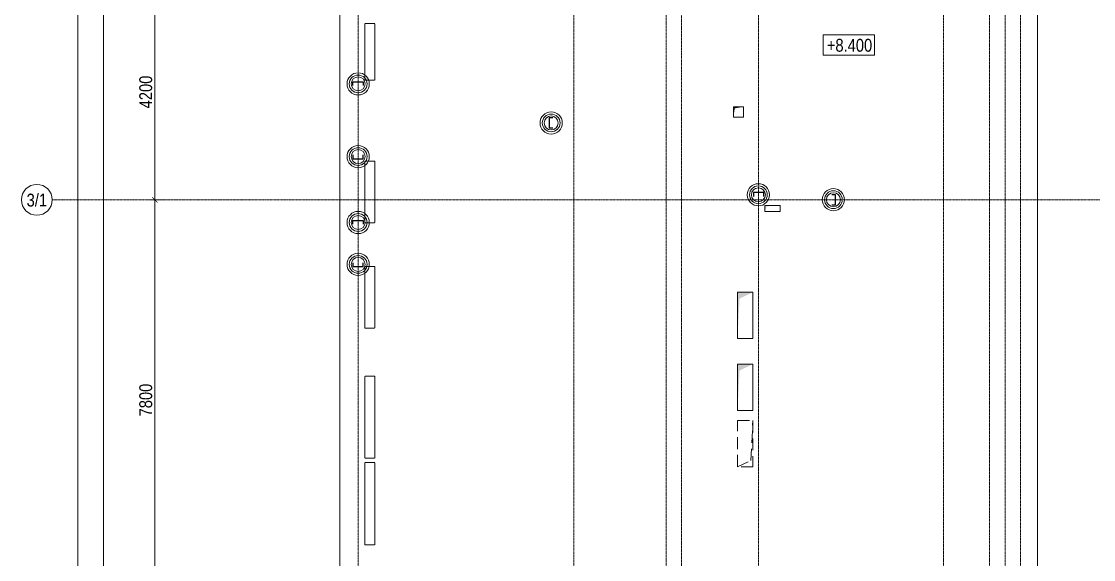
# Model space of a CAD drawing. Header units: millimetres. Extents: x -65509 to 912790, y 446 to 713294.
# Drawn here: x 110842 to 131722, y 309571 to 320051 of the extents above; entities that cross this region are included whole.
import ezdxf
from ezdxf.enums import TextEntityAlignment as Align

# ---------------------------------------------------------------- set-up
doc = ezdxf.new("R2010")
doc.units = ezdxf.units.MM
for name, pattern in [('CENTER2', [28.575, 19.05, -3.175, 3.175, -3.175]), ('DASHED', [19.05, 12.7, -6.35]), ('HIDDEN', [9.525, 6.35, -3.175]), ('HIDDEN2', [4.7625, 3.175, -1.5875])]:
    doc.linetypes.add(name, pattern=pattern)
doc.layers.get('Defpoints').update_dxf_attribs({"color": 250})
doc.layers.add('АР_Делит', color=250, linetype='Continuous', lineweight=0, plot=False)
for name, color, linetype, lineweight in [('АР_Отметка', 250, 'Continuous', 13), ('АР_Разрезы марка', 7, 'Continuous', 13), ('ВК_Шахты', 250, 'Continuous', 9), ('КМ_Фахверки', 250, 'Continuous', 25), ('ОВ_Классы', 250, 'Continuous', 0), ('ОВ_Шахты', 250, 'Continuous', 5), ('РД_Оси_100', 250, 'Continuous', 0), ('РД_Оси_размер', 250, 'Continuous', 0)]:
    doc.layers.add(name, color=color, linetype=linetype, lineweight=lineweight)
doc.layers.add('АР_Отопительные приборы', color=1, linetype='HIDDEN2', lineweight=0, true_color=0xff0000)
doc.styles.add('Arial_Narrow_08', font='ARIALN.TTF', dxfattribs={"width": 0.8})
doc.styles.add('style1', font='ARIALN.TTF')
doc.styles.add('ккк', font='isocpeur.ttf', dxfattribs={"width": 0.85, "oblique": 15})
doc.dimstyles.new('Dim100_ареал', dxfattribs={"dimscale": 100, "dimtxt": 2.5, "dimasz": 1, "dimexe": 1, "dimexo": 1, "dimgap": 0.5, "dimtad": 1, "dimzin": 12, "dimdsep": 46, "dimtxsty": 'style1', "dimblk": 'ARCHTICK', "dimcen": 1, "dimdle": 1, "dimclrd": 256, "dimclre": 256, "dimaunit": 1, "dimadec": 0, "dimazin": 3, "dimtfac": 1, "dimtmove": 1, "dimatfit": 3, "dimldrblk": 'OPEN30', "dimfxl": 4, "dimfxlon": 1, "dimtolj": 1, "dimtzin": 0, "dimlwd": 9, "dimlwe": 9, "dimarcsym": 0})

# ---------------------------------------------------------------- blocks, each defined once
blk = doc.blocks.new('A-iden')
at = {"linetype": 'Continuous', "lineweight": 5}
blk.add_circle((0, -4), 3, dxfattribs=at)
at = {"color": 0, "linetype": 'Continuous', "lineweight": 20, "style": 'ккк', "width": 0.85}
blk.add_attdef('ID', text='', height=8, dxfattribs=at).set_placement((0.31, -3.85), align=Align.MIDDLE_CENTER)
blk = doc.blocks.new('_ArchTick')
at = {"color": 0, "linetype": 'ByBlock', "const_width": 0.15}
blk.add_lwpolyline([(-0.5, -0.5), (0.5, 0.5)], dxfattribs=at)
blk = doc.blocks.new('*D245')
at = {"layer": 'Defpoints', "color": 0, "transparency": 16777216}
for p in [(-5455, 134700), (-2955, 134700), (-2955, 0)]:
    blk.add_point(p, dxfattribs=at)
at = {"layer": 'РД_Оси_размер', "color": 0, "lineweight": 5, "transparency": 16777216}
for p, q in [((-5255, 134700), (-5555, 134700)), ((-5455, -100), (-5455, 134800)), ((-5255, 0), (-5555, 0))]:
    blk.add_line(p, q, dxfattribs=at)
at = {"layer": 'РД_Оси_размер', "color": 0, "lineweight": 5, "transparency": 16777216, "xscale": 100, "yscale": 100, "zscale": 100}
for p, rotation in [((-5455, 134700), 90), ((-5455, 0), 270)]:
    blk.add_blockref('_ArchTick', p, dxfattribs=dict(at, rotation=rotation))
at = {"layer": 'РД_Оси_размер', "color": 0, "transparency": 16777216, "insert": (-5633, 67350), "char_height": 250, "attachment_point": 5, "rotation": 90, "style": 'style1'}
blk.add_mtext('\\A1;134700', dxfattribs=at)
blk = doc.blocks.new('_Open30')
at = {"color": 0, "linetype": 'ByBlock', "lineweight": -2}
for p, q in [((-1, 0.27), (0, 0)), ((0, 0), (-1, -0.27)), ((0, 0), (-1, 0))]:
    blk.add_line(p, q, dxfattribs=at)
blk = doc.blocks.new('*D206')
at = {"layer": 'Defpoints', "color": 0, "transparency": 16777216}
for p in [(-3955, 21300), (-2955, 21300), (-3220, 13500)]:
    blk.add_point(p, dxfattribs=at)
at = {"layer": 'РД_Оси_размер', "color": 0, "lineweight": 5, "transparency": 16777216}
for p, q in [((-3755, 21300), (-4055, 21300)), ((-3955, 13400), (-3955, 21400)), ((-3755, 13500), (-4055, 13500))]:
    blk.add_line(p, q, dxfattribs=at)
at = {"layer": 'РД_Оси_размер', "color": 0, "lineweight": 5, "transparency": 16777216, "xscale": 100, "yscale": 100, "zscale": 100}
for p, rotation in [((-3955, 21300), 90), ((-3955, 13500), 270)]:
    blk.add_blockref('_ArchTick', p, dxfattribs=dict(at, rotation=rotation))
at = {"layer": 'РД_Оси_размер', "color": 0, "transparency": 16777216, "insert": (-4133, 17400), "char_height": 250, "attachment_point": 5, "rotation": 90, "style": 'style1'}
blk.add_mtext('\\A1;7800', dxfattribs=at)
blk = doc.blocks.new('*D246')
at = {"layer": 'Defpoints', "color": 0, "transparency": 16777216}
for p in [(-3955, 25500), (-2955, 25500), (-2955, 21300)]:
    blk.add_point(p, dxfattribs=at)
at = {"layer": 'РД_Оси_размер', "color": 0, "lineweight": 5, "transparency": 16777216}
for p, q in [((-3755, 25500), (-4055, 25500)), ((-3955, 21200), (-3955, 25600)), ((-3755, 21300), (-4055, 21300))]:
    blk.add_line(p, q, dxfattribs=at)
at = {"layer": 'РД_Оси_размер', "color": 0, "lineweight": 5, "transparency": 16777216, "xscale": 100, "yscale": 100, "zscale": 100}
for p, rotation in [((-3955, 25500), 90), ((-3955, 21300), 270)]:
    blk.add_blockref('_ArchTick', p, dxfattribs=dict(at, rotation=rotation))
at = {"layer": 'РД_Оси_размер', "color": 0, "transparency": 16777216, "insert": (-4133, 23400), "char_height": 250, "attachment_point": 5, "rotation": 90, "style": 'style1'}
blk.add_mtext('\\A1;4200', dxfattribs=at)
blk = doc.blocks.new('*D237')
at = {"layer": 'Defpoints', "color": 0, "transparency": 16777216}
for p in [(-4955, 63900), (-2955, 63900), (-2955, 13500)]:
    blk.add_point(p, dxfattribs=at)
at = {"layer": 'РД_Оси_размер', "color": 0, "lineweight": 5, "transparency": 16777216}
for p, q in [((-4755, 63900), (-5055, 63900)), ((-4955, 13400), (-4955, 64000)), ((-4755, 13500), (-5055, 13500))]:
    blk.add_line(p, q, dxfattribs=at)
at = {"layer": 'РД_Оси_размер', "color": 0, "lineweight": 5, "transparency": 16777216, "xscale": 100, "yscale": 100, "zscale": 100}
for p, rotation in [((-4955, 63900), 90), ((-4955, 13500), 270)]:
    blk.add_blockref('_ArchTick', p, dxfattribs=dict(at, rotation=rotation))
at = {"layer": 'РД_Оси_размер', "color": 0, "transparency": 16777216, "insert": (-5133, 38700), "char_height": 250, "attachment_point": 5, "rotation": 90, "style": 'style1'}
blk.add_mtext('\\A1;50400', dxfattribs=at)
blk = doc.blocks.new('Отметка_план')
at = {"color": 7}
blk.add_lwpolyline([(0, 0), (10, 0), (10, 4), (0, 4)], close=True, dxfattribs=at)
at = {"style": 'Arial_Narrow_08', "width": 0.8}
blk.add_attdef('OTMG', text='', height=2.5, dxfattribs=at).set_placement((9.06, 0.7), align=Align.RIGHT)
blk = doc.blocks.new('otv')
at = {"linetype": 'Continuous'}
blk.add_lwpolyline([(0, -1), (0, 0), (1, 0), (1, -1)], close=True, dxfattribs=at)
blk.add_solid([(0, -1), (0, 0), (0.135, -0.137), (1, 0)], dxfattribs=at)
blk = doc.blocks.new('otv пунктир')
at = {"linetype": 'HIDDEN', "ltscale": 0.07}
blk.add_lwpolyline([(0, 0), (0, 1), (1, 1), (1, 0)], close=True, dxfattribs=at)
blk.add_lwpolyline([(0, 1), (0.135, 0.137), (1, 0)], dxfattribs=at)
blk = doc.blocks.new('Ф_пеноблок 200')
at = {"layer": 'АР_Делит', "color": 1}
for radius in [216, 173, 136]:
    blk.add_circle((103, -42), radius, dxfattribs=at)
at = {"layer": 'КМ_Фахверки'}
blk.add_lwpolyline([(0, -75), (0, 0), (200, 0), (200, -75)], dxfattribs=at)
blk = doc.blocks.new('Bottom_R_1100')
at = {"layer": 'АР_Отопительные приборы'}
blk.add_lwpolyline([(-550, -100), (550, -100), (550, 100), (-550, 100)], close=True, dxfattribs=at)
blk = doc.blocks.new('Bottom_R_1200')
at = {"layer": 'АР_Отопительные приборы'}
blk.add_lwpolyline([(-600, -100), (600, -100), (600, 100), (-600, 100)], close=True, dxfattribs=at)
blk = doc.blocks.new('Bottom_R_1600')
at = {"layer": 'АР_Отопительные приборы'}
blk.add_lwpolyline([(-800, -100), (800, -100), (800, 100), (-800, 100)], close=True, dxfattribs=at)
blk = doc.blocks.new('СОШ_2200_АР_ОСИ_М100_28.05.24')
at = {"layer": 'АР_Делит', "color": 5, "linetype": 'DASHED'}
blk.add_lwpolyline([(114955, 135155), (114955, -355), (93595.036, -355), (93595.036, 13855), (94145, 13855), (94145, 68320), (66055, 68320), (66055, 13857.73), (83455, 13857.73), (83455, -355), (45245, -355), (45245, 13145), (44695, 13145), (44695, 26755), (45245, 26755), (45245, 68320), (20455, 68320), (20455, 26755), (27955, 26755), (27955, 13145), (-355, 13145), (-355, 100855)], dxfattribs=at)
at = {"layer": 'РД_Оси_100', "linetype": 'CENTER2'}
for p, q in [((0, -6155), (0, 139938.679)), ((4200, -6155), (4200, 139938.679)), ((-5954.958, 21300), (29555, 21300))]:
    blk.add_line(p, q, dxfattribs=at)
for points in [[(5849.555, 139938.679), (6000, 139538.679), (6000, -6194.559)], [(6300, -6195.83), (6300, 139538.679), (6450, 139938.679)], [(7800, -6155), (7800, 139938.679)], [(11400, 139938.679), (11400, -6155)], [(12000.12, -6155), (12300, -5755), (12300, 139538.679), (12000, 139938.679)], [(12600, -6155), (12600, 139938.679)], [(13200, -6155), (12900, -5755), (12900, 139538.679), (13220.167, 139939.357)]]:
    blk.add_lwpolyline(points, dxfattribs=at)
at = {"layer": 'РД_Оси_100', "color": 0}
ref = blk.add_blockref('A-iden', (-6254.958, 21700), dxfattribs=dict(at, xscale=100, yscale=100, zscale=100))
ref.add_attrib('ID', '3/1', dxfattribs={"layer": '0', "linetype": 'Continuous', "height": 250, "style": 'style1'}).set_placement((-6254.958, 21300), align=Align.MIDDLE)
at = {"layer": 'РД_Оси_размер'}
for base, p1, p2, picture, middle in [((-5454.958, 134700), (-2954.958, 0), (-2954.958, 134700), '*D245', (-5632.601, 67350)), ((-4954.958, 63900), (-2954.958, 13500), (-2954.958, 63900), '*D237', (-5132.601, 38700)), ((-3954.958, 25500), (-2954.958, 21300), (-2954.958, 25500), '*D246', (-4132.601, 23400)), ((-3954.958, 21300), (-3220.264, 13500), (-2954.958, 21300), '*D206', (-4132.601, 17400))]:
    dim = blk.add_linear_dim(base=base, p1=p1, p2=p2, angle=90, dimstyle='Dim100_ареал', dxfattribs=at)
    dim.commit()
    dim.dimension.update_dxf_attribs({"geometry": picture, "text_midpoint": middle})

msp = doc.modelspace()

# ---------------------------------------------------------------- linework, layer by layer
at = {"layer": 'АР_Разрезы марка', "linetype": 'DASHED', "lineweight": 0}
msp.add_lwpolyline([(118444.116, 402467.343), (118444.116, 362370.5), (127440.479, 362370.5), (127440.479, 329302.179), (130630.684, 329302.179), (130630.684, 303075.968)], dxfattribs=at)

# ---------------------------------------------------------------- block references
at = {"layer": 'АР_Отметка'}
ref = msp.add_blockref('Отметка_план', (126453.387, 319391.728), dxfattribs=dict(at, xscale=100, yscale=100, zscale=100))
ref.add_attrib('OTMG', '+8.400', dxfattribs={"layer": '0', "color": 0, "height": 250, "style": 'style1'}).set_placement((127410.805, 319711.544), align=Align.TOP_RIGHT)
at = {"layer": 'АР_Отопительные приборы', "rotation": 270}
for name, p in [('Bottom_R_1100', (117627.159, 319458.33)), ('Bottom_R_1200', (117627.159, 316728.405)), ('Bottom_R_1200', (117627.159, 314676.733)), ('Bottom_R_1600', (117627.159, 312343.416)), ('Bottom_R_1600', (117627.159, 310658.33))]:
    msp.add_blockref(name, p, dxfattribs=at)
at = {"layer": 'ВК_Шахты', "color": 1}
for p, xscale, yscale in [((124707.472, 318386.733), 200, 200), ((125318.068, 316466.733), 300, 120)]:
    msp.add_blockref('otv', p, dxfattribs=dict(at, xscale=xscale, yscale=yscale))
at = {"layer": 'КМ_Фахверки'}
for p in [(117297.159, 318876.733), (117297.158, 316176.733)]:
    msp.add_blockref('Ф_пеноблок 200', p, dxfattribs=at)
at = {"layer": 'КМ_Фахверки', "xscale": -1}
for p, rotation in [((121117.159, 318176.733), 90), ((117297.159, 317376.733), 180), ((126697.159, 316476.733), 270), ((117297.158, 315276.733), 180)]:
    msp.add_blockref('Ф_пеноблок 200', p, dxfattribs=dict(at, rotation=rotation))
msp.add_blockref('Ф_пеноблок 200', (125297.159, 316716.733), dxfattribs=at)
at = {"layer": 'ОВ_Классы', "xscale": 900, "yscale": 300, "rotation": 90}
msp.add_blockref('otv пунктир', (125087.159, 311376.733), dxfattribs=at)
at = {"layer": 'ОВ_Шахты', "color": 1, "xscale": 300, "yscale": 900, "zscale": 1400}
for p in [(124787.159, 314776.733), (124787.159, 313376.733)]:
    msp.add_blockref('otv', p, dxfattribs=at)
at = {"layer": 'РД_Оси_100'}
msp.add_blockref('СОШ_2200_АР_ОСИ_М100_28.05.24', (117397.159, 295276.733), dxfattribs=at)

doc.saveas('drawing.dxf')
